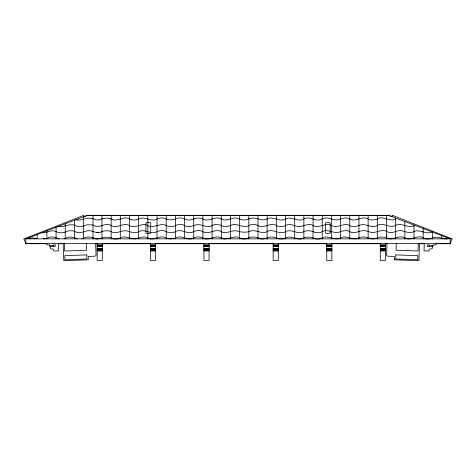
<?xml version="1.0" encoding="UTF-8"?>
<svg xmlns="http://www.w3.org/2000/svg" width="476" height="476" viewBox="0 0 476 476"><rect width="100%" height="100%" fill="white"/><g stroke="black" fill="none" stroke-linecap="round" stroke-linejoin="round"><path stroke-width="0.71" d="M448.868 238.399C443.787 240.38 439.116 235.87 433.987 237.583C430.709 239.011 425.562 240.011 422.783 237.536C416.643 234.757 410.479 241.57 404.648 237.72C398.531 234.382 392.188 241.749 386.47 237.566L386.476 235.798M432.232 232.074C427.24 234.329 422.48 230.943 417.613 230.824A6.789 2.493 0 0 0 414.983 231.152C410.901 233.787 406.123 232.032 402 230.765C396.823 229.408 390.814 235.441 386.47 231.003M396.264 243.7L396.032 250.233L418.011 251.019L418.273 243.76M419.54 243.444L418.88 260.699L394.211 259.789M424.265 243.867L424.015 250.888L428.894 250.977A7.485 7.485 0 0 1 428.995 250.275L429.477 249.103L432.107 248.793L433.124 244.979L435.617 244.872L436.617 243.474M387.042 243.706L386.607 254.892A1.315 1.315 0 0 0 386.845 255.671L387.75 256.165L394.42 256.51L394.402 259.825M58.405 243.867L58.655 250.888L53.776 250.977A7.485 7.485 0 0 0 53.675 250.275L53.193 249.103L50.563 248.793L49.546 244.979L47.053 244.872L46.053 243.474M63.135 243.444L63.796 260.699L88.274 259.825L88.25 256.51L94.926 256.165L95.825 255.671A1.315 1.315 0 0 0 96.063 254.892L95.628 243.706M429.477 246.205C429.655 245.051 427.71 243.682 427.585 245.289A2.017 2.017 0 0 0 427.359 245.527L427.311 246.455L432.601 246.33M391.79 216.669L392.337 215.301L452.2 238.928M452.016 238.857L450.129 243.635L25.888 243.635M212.088 225.582C214.498 224.012 217.966 224.601 220.662 225.136C223.732 227.593 228.623 226.493 231.883 224.862C237.667 223.202 242.308 228.087 248.02 226.005C251.048 223.768 256.112 223.976 259.14 226.148C264.948 227.945 269.648 222.822 275.515 225.023C278.395 227.278 283.565 227.219 286.504 225.053C291.705 223.06 295.685 227.469 300.85 226.409C304.563 225.582 308.026 223.565 312.149 224.975C318.069 229.616 324.733 222.375 331.1 225.213C337.145 229.509 344.505 221.405 350.467 226.005C355.507 228.153 359.428 224.095 364.318 224.648C368.418 225.404 372.494 227.748 376.962 225.916L377.301 225.547M377.301 225.529L377.831 225.047C384.275 222.417 390.51 229.194 396.448 224.964C402.565 223.048 407.92 228.343 414.007 225.892M53.425 245.42C52.057 246.973 56.376 247.032 55.311 245.527A2.017 2.017 0 0 0 55.091 245.289L55.061 244.676C53.247 244.926 52.342 246.282 49.558 245.503M340.417 231.622C343.351 230.604 347.641 229.89 350.247 231.949C355.096 234.365 358.958 230.366 363.67 230.717C366.8 230.342 369.412 232.461 372.452 232.52C377.248 232.461 381.443 229.17 386.47 231.235M340.411 238.012C334.42 240.963 328.791 235.037 322.686 237.613C320.223 239.63 315.166 239.565 312.661 237.679L308.888 237.048L304.456 237.488C298.488 242.326 290.925 233.859 284.993 238.494C280.59 239.91 276.669 237.935 272.677 237.054C268.166 236.185 264.936 240.106 260.354 238.768C256.921 237.119 252.798 236.286 248.984 237.637C246.508 239.493 242.159 239.434 239.618 237.774C233.329 234.591 226.261 241.885 220.412 237.417C214.349 235.168 208.797 241.326 202.913 237.976C200.2 236.614 196.082 236.388 193.411 238.119C187.062 241.403 180.559 233.835 174.704 238.476L169.694 238.845L166.463 238.256C160.698 233.924 153.694 241.677 147.733 237.946C142.919 235.132 138.373 239.273 133.506 238.851C129.222 238.47 125.283 235.602 120.731 237.578C118.119 239.63 113.199 239.553 110.593 237.518L103.566 237.209L101.382 238.452L96.741 238.851M340.417 231.681C334.432 234.62 328.791 228.736 322.692 231.282C320.229 233.305 315.177 233.234 312.673 231.366L308.966 230.723L304.473 231.152C298.839 235.632 292.228 228.772 286.231 231.276C280.513 235.436 274.158 229.004 268.095 231.015C262.907 235.031 257.213 229.872 251.602 230.759C246.592 232.931 241.421 232.419 236.334 230.806C231.104 230.063 225.172 235.037 220.418 231.092C214.343 228.944 209.202 234.656 203.169 231.907C200.676 230.092 196.302 230.11 193.649 231.681C187.33 235.299 180.588 227.427 174.722 232.139L169.754 232.52L166.475 231.937C163.768 229.759 158.901 230.354 156.074 232.163C150.119 234.287 144.984 228.813 139.087 231.384C134.482 234.763 129.27 230.568 124.48 230.723C120.023 231.062 114.787 234.674 110.599 231.193L106.362 230.717L102.394 231.265C97.437 235.43 92.469 229.438 87.144 230.848C83.211 231.645 78.998 234.251 75.083 231.633M212.004 225.654C207.173 228.391 202.615 224.452 197.826 224.642C193.536 225.041 189.543 227.879 184.974 225.91C182.677 223.678 178.69 224.749 175.84 225.094L174.906 225.975L173.615 226.32L167.844 226.308L166.201 225.559M340.411 237.946C346.641 234.537 352.936 241.326 358.94 237.845C363.146 235.739 367.823 237.94 372.059 238.827A5.295 1.946 0 0 0 372.994 238.857L376.724 238.411L377.92 237.417L379.432 237.131L384.507 237.137L386.47 237.566M23.8 239L83.669 215.372L84.21 216.741M395.669 219.109C389.713 222.042 384.001 215.854 377.771 218.508L376.909 219.382C374.077 219.817 370.078 220.81 367.752 218.698C361.677 215.89 356.453 221.786 350.384 219.394C346.736 216.431 341.804 218.633 337.936 219.722C332.617 220.626 328.25 216.431 322.835 218.543C317.206 222.97 310.661 216.134 304.61 218.448C298.993 222.952 292.353 216.277 286.344 218.567C280.685 222.81 274.265 216.467 268.238 218.329C263.085 222.232 257.445 217.461 251.887 218.103C248.579 218.252 246.122 220.941 242.522 219.841C239.571 219.103 236.899 217.389 233.561 218.163C229.426 218.889 224.267 221.673 220.489 218.484C214.408 216.259 209.261 221.995 203.204 219.287C201.586 217.538 198.861 218.228 196.731 218.109C192.887 219.037 188.419 221.459 184.563 218.906C181.713 217.752 177.209 217.181 174.734 219.495L169.867 219.882L166.499 219.305C163.934 217.437 158.978 217.365 156.396 219.388C150.642 221.751 145.876 216.758 140.128 218.335C137.106 220.323 132.715 220.525 129.496 219.002M84.02 216.693L87.477 215.372L388.565 215.372L391.986 216.693M26.543 238.851L26.965 238.732A13.072 4.802 0 0 1 28.911 238.303L32.969 237.94L35.575 238.28A7.009 2.57 0 0 1 37.009 238.75L37.229 234.692M57.876 226.612L62.856 226.612L65.23 225.868A8.479 3.112 0 0 1 71.936 224.827L74.423 225.071A3.136 1.148 0 0 1 74.833 225.255C77.225 227.016 80.95 227.004 83.687 225.874A5.944 2.184 0 0 0 83.949 225.689L87.489 224.737L93.052 225.053A0.887 0.327 0 0 1 93.183 225.124C98.764 229.575 105.077 221.852 110.95 225.398C116.894 229.497 123.564 221.679 129.549 225.624C135.785 229.164 142.639 221.53 148.625 226.1C154.617 228.171 160.477 222.655 166.088 225.392M50.075 246.33L53.199 246.205M43.274 238.839L46.934 238.512A1.963 0.72 0 0 0 47.41 238.303C49.224 236.352 52.324 237.185 54.752 237.203A3.778 1.386 0 0 1 55.704 237.399A4.391 1.612 0 0 1 57.013 238.036L57.911 238.53A5.058 1.856 0 0 0 59.042 238.857M98.336 232.532L96.741 232.526M25.871 238.857L450.123 238.857L450.112 243.706L435.998 243.706M23.99 238.928L25.871 243.706L46.678 243.706M58.566 243.706L63.766 243.706M95.718 243.706L97.199 243.706M102.399 243.706L150.696 243.706M155.152 243.706L204.192 243.706M208.649 243.706L273.284 243.706M278.49 243.706L326.78 243.706M331.237 243.706L380.276 243.706M385.477 243.706L386.958 243.706M418.91 243.706L424.11 243.706M97.152 244.807L102.292 244.807M150.356 244.807L155.491 244.807M203.918 244.807L209.059 244.807M273.17 244.807L278.311 244.807M326.732 244.807L331.873 244.807M380.294 244.807L385.435 244.807M97.152 245.33L102.292 245.33M150.356 245.33L155.491 245.33M203.918 245.33L209.059 245.33M273.17 245.33L278.311 245.33M326.732 245.33L331.873 245.33M380.294 245.33L385.435 245.33M97.152 246.044L102.292 246.044M150.356 246.044L155.491 246.044M203.918 246.044L209.059 246.044M273.17 246.044L278.311 246.044M326.732 246.044L331.873 246.044M380.294 246.044L385.435 246.044M97.152 246.157L102.292 246.157M150.356 246.157L155.491 246.157M203.918 246.157L209.059 246.157M273.17 246.157L278.311 246.157M326.732 246.157L331.873 246.157M380.294 246.157L385.435 246.157M97.152 246.306L102.292 246.306M150.356 246.306L155.491 246.306M203.918 246.306L209.059 246.306M273.17 246.306L278.311 246.306M326.732 246.306L331.873 246.306M380.294 246.306L385.435 246.306M97.152 248.621L102.292 248.621M150.356 248.621L155.491 248.621M203.918 248.621L209.059 248.621M273.17 248.621L278.311 248.621M326.732 248.621L331.873 248.621M380.294 248.621L385.435 248.621M97.152 248.93L102.292 248.93M150.356 248.93L155.491 248.93M203.918 248.93L209.059 248.93M273.17 248.93L278.311 248.93M326.732 248.93L331.873 248.93M380.294 248.93L385.435 248.93M97.152 249.436L102.292 249.436M150.356 249.436L155.491 249.436M203.918 249.436L209.059 249.436M273.17 249.436L278.311 249.436M326.732 249.436L331.873 249.436M380.294 249.436L385.435 249.436M97.152 249.573L102.292 249.579M150.356 249.579L155.491 249.573M203.918 249.579L209.059 249.573M273.17 249.579L278.311 249.573M326.732 249.579L331.873 249.573M380.294 249.579L385.435 249.573M97.152 250.715L102.292 250.715M150.356 250.715L155.491 250.715M203.918 250.715L209.059 250.715M273.17 250.715L278.311 250.715M326.732 250.715L331.873 250.715M380.294 250.715L385.435 250.715M97.152 250.888L102.292 250.888M150.356 250.888L155.491 250.888M203.918 250.888L209.059 250.888M273.17 250.888L278.311 250.888M326.732 250.888L331.873 250.888M380.294 250.888L385.435 250.888M429.245 245.42L433.112 245.503M75.66 219.888L79.837 220.019L83.639 219.335A6.599 2.422 0 0 0 84.014 219.079L87.566 218.163L93.01 218.472A0.857 0.315 0 0 1 93.201 218.573C95.658 220.703 99.978 220.251 102.394 218.621L106.338 218.073L110.593 218.555C116.483 223.137 123.403 215.241 129.496 218.99M42.406 232.788C47.154 233.305 51.991 228.7 56.668 231.901C59.881 233.335 63.897 233.067 66.967 231.336A5.474 2.011 0 0 1 69.413 230.836A7.033 2.582 0 0 1 73.042 230.896L74.976 231.544M77.29 238.857L75.059 237.94A5.182 1.904 0 0 0 74.934 237.839A3.671 1.351 0 0 0 74.458 237.572L70.573 237.107A5.403 1.987 0 0 0 67.836 237.417A5.551 2.041 0 0 0 66.11 238.054L66.003 238.119A7.854 2.88 0 0 1 65.224 238.53A4.534 1.666 0 0 1 64.23 238.857M450.123 238.857L388.523 215.301L87.435 215.301L25.888 238.857L25.877 243.706M86.406 243.7L86.644 250.233L64.659 251.019L64.397 243.76M441.692 235.638L441.692 238.863M432.369 232.032L432.369 238.863M423.188 228.676L423.188 238.857M414.007 225.094L414.007 238.857M404.832 221.566L404.832 238.857M395.669 218.073L395.669 238.857M386.476 215.342L386.476 238.857M385.435 243.272L385.435 260.527L380.294 260.527L380.294 243.272M377.301 215.301L377.301 238.857M368.132 215.301L368.127 238.857M358.946 215.301L358.946 238.857M349.759 215.301L349.759 238.857M340.578 215.301L340.578 238.857M331.873 243.272L331.873 260.527L326.732 260.527L326.732 243.272M331.403 215.301L331.403 238.857M322.228 215.301L322.228 238.857M313.053 215.301L313.053 238.857M303.866 215.301L303.866 238.857M294.692 215.301L294.692 238.857M285.505 215.301L285.505 238.857M278.311 243.272L278.311 260.527L273.17 260.527L273.17 243.272M276.342 215.301L276.342 238.857M267.143 215.301L267.143 238.857M257.986 215.301L257.986 238.857M248.811 215.301L248.811 238.857M239.618 215.301L239.618 238.857M230.461 215.301L230.461 238.857M221.263 215.301L221.263 238.857M212.088 215.301L212.088 238.857M209.059 243.272L209.059 260.527L203.918 260.527L203.918 243.272M202.913 215.301L202.913 238.857M193.738 215.301L193.738 238.857M184.563 215.301L184.563 238.857M175.394 215.301L175.394 238.857M166.201 215.301L166.201 238.857M157.026 215.301L157.015 238.857M155.491 243.272L155.491 260.527L150.356 260.527L150.356 243.272M147.846 215.301L147.846 238.857M138.653 215.301L138.653 238.857M129.496 215.301L129.496 238.857M120.303 215.301L120.303 238.857M111.14 215.301L111.14 238.857M102.292 243.272L102.292 260.527L97.152 260.527L97.152 243.272M101.953 215.301L101.953 238.857M92.981 215.301L92.981 238.857M83.592 216.895L83.592 238.857M74.423 220.37L74.423 238.857M65.23 223.893L65.23 238.857M56.067 227.332L56.067 238.857M46.886 230.812L46.886 238.857M98.336 238.857A26.299 9.657 0 0 1 96.842 238.869L96.378 238.863A9.538 3.499 0 0 1 95.831 238.845C92.284 236.988 87.792 236.269 83.889 238.042A6.729 2.469 0 0 1 83.443 238.351L82.913 238.595A3.534 1.297 0 0 1 81.914 238.857M150.702 232.657L150.702 232.919A1.452 0.535 0 0 1 149.244 233.424L147.376 233.424A1.452 0.535 0 0 1 145.924 232.907L145.936 223.018A1.452 0.535 0 0 1 147.262 222.566L149.393 222.566A1.452 0.535 0 0 1 150.69 223.03L150.702 232.657M330.183 232.657L330.183 232.919A1.452 0.535 0 0 1 328.732 233.424L326.857 233.424A1.452 0.535 0 0 1 325.405 232.907L325.423 223.018A1.452 0.535 0 0 1 326.75 222.566L328.88 222.566A1.452 0.535 0 0 1 330.171 223.03L330.183 232.657M395.865 254.886L395.717 258.998L417.702 259.783L417.851 255.671L395.865 254.886M86.805 254.886L64.825 255.671L64.968 259.783L86.953 258.998L86.805 254.886"/></g></svg>
